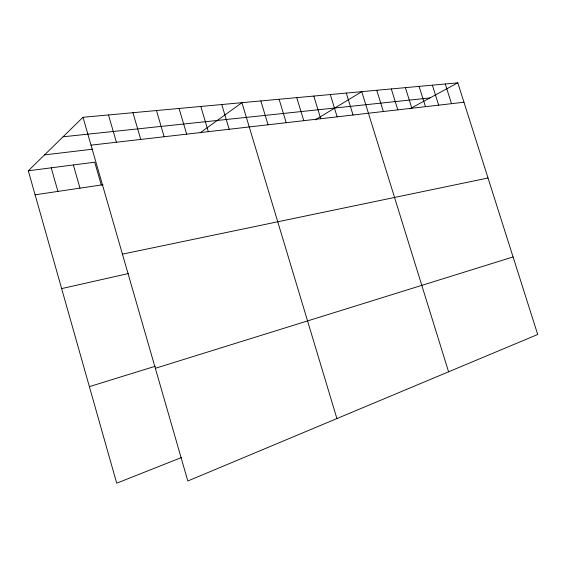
<?xml version="1.0" encoding="UTF-8"?>
<svg xmlns="http://www.w3.org/2000/svg" width="566" height="566" viewBox="0 0 566 566"><rect width="100%" height="100%" fill="white"/><g stroke="black" fill="none" stroke-linecap="round" stroke-linejoin="round"><path stroke-width="0.85" d="M181.629 457.47L116.695 483.18L28.3 170.783L82.99 117.296L457.802 82.82L537.7 334.492L187.82 480.994L82.99 117.296M200.18 132.755L241.944 102.679L336.911 418.571M315.297 119.865L361.752 91.657L448.59 371.805M409.777 108.863L457.802 82.82M155.339 368.303L513.086 256.95M89.378 386.642L155.325 366.23M61.637 288.603L128.595 273.505M122.426 254.134L488.019 177.993M35.092 194.803L102.998 184.721M28.3 170.783L94.72 162.201L101.279 184.976M44.558 154.886L92.831 149.169M91.02 145.158L463.971 102.241M63.052 136.795L429.934 97.932M445.265 83.973L451.498 103.677M432.36 85.162L438.671 105.156M419.073 86.379L425.455 106.677M405.39 87.638L411.843 108.24M391.29 88.94L397.82 109.854M376.751 90.277L383.359 111.516M346.279 93.079L353.05 115.004M330.303 94.55L337.152 116.837M313.797 96.064L320.738 118.726M296.74 97.635L303.765 120.678M279.095 99.255L286.212 122.695M260.841 100.939L268.051 124.789M221.766 104.533L229.159 129.26M200.817 106.458L208.316 131.659M179.068 108.46L186.667 134.149M156.464 110.54L164.161 136.739M132.953 112.705L140.757 139.434M108.481 114.955L116.398 142.236M73.347 164.968L79.983 188.138M51.216 167.826L57.937 191.407"/></g></svg>
